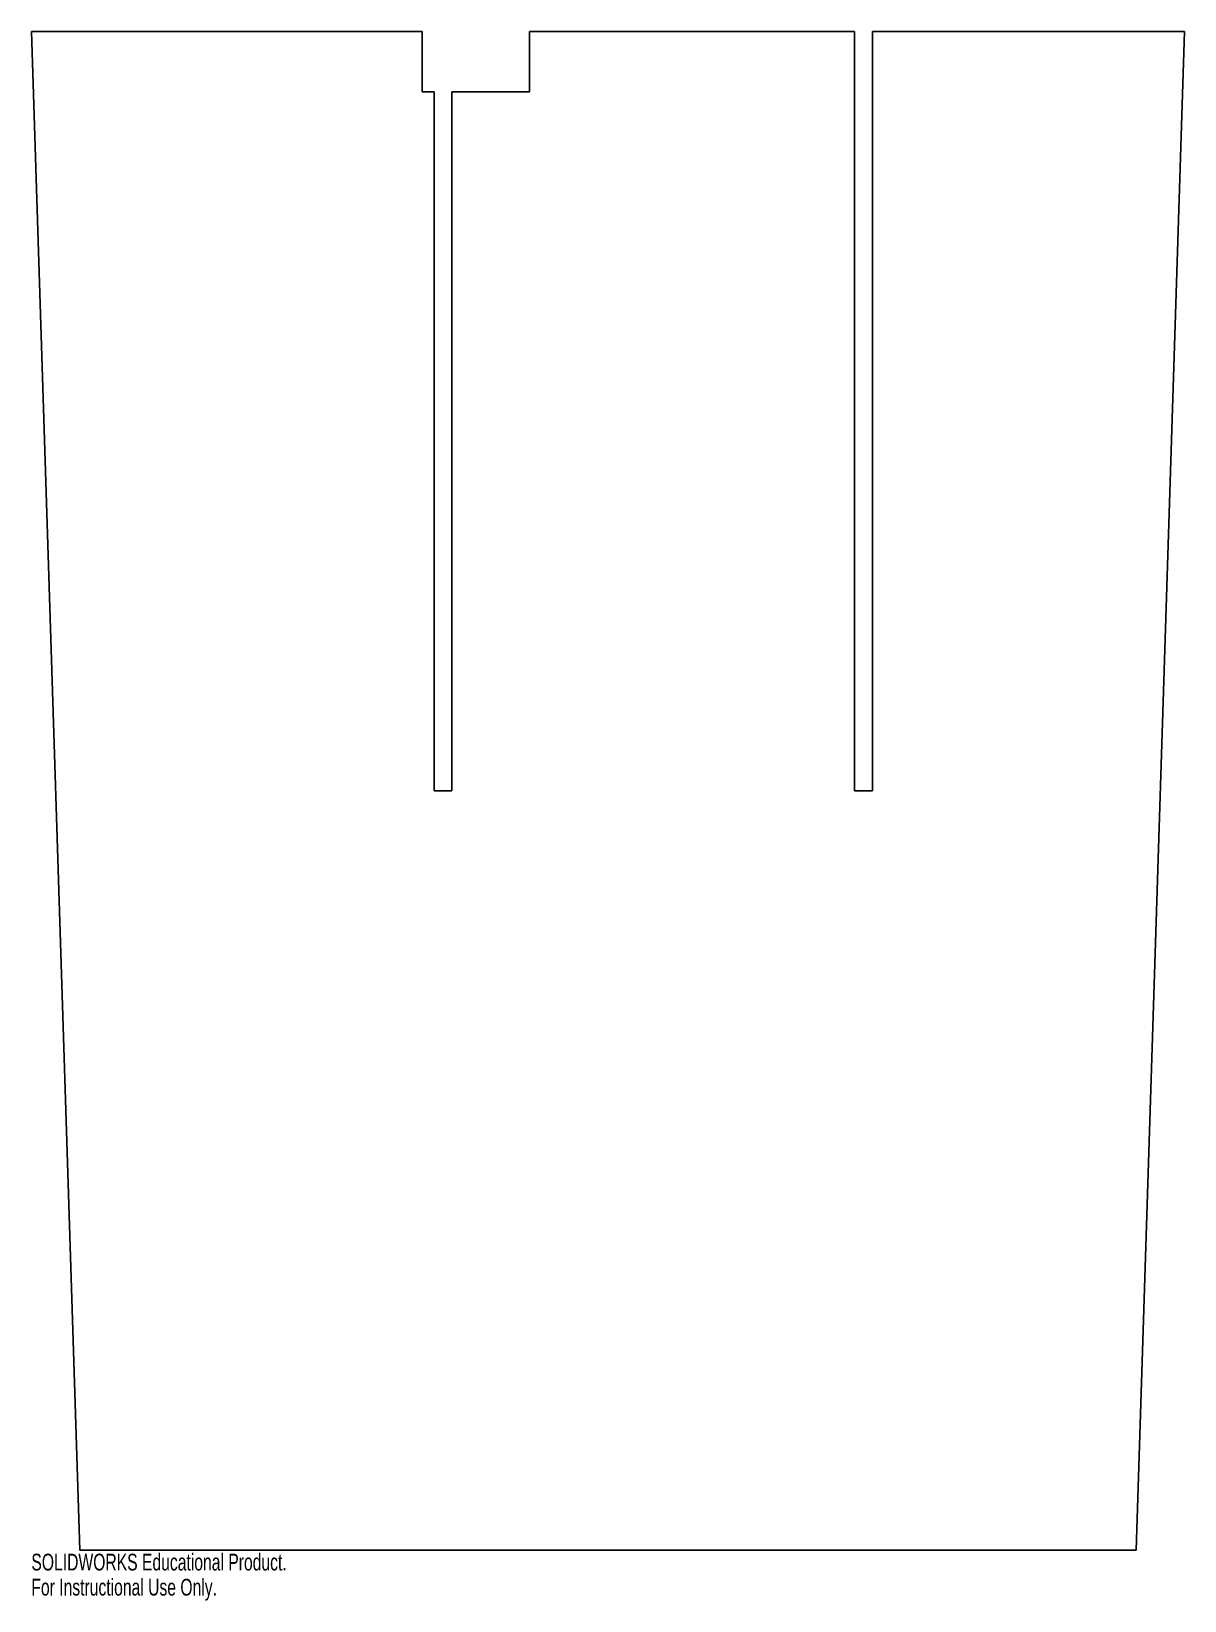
# Model space of a CAD drawing. Header units: inches. Extents: x 7.8 to 20.9, y 0.2 to 18.1.
import ezdxf

# ---------------------------------------------------------------- set-up
doc = ezdxf.new("R2010")
doc.units = ezdxf.units.IN
doc.header["$MEASUREMENT"] = 0
doc.styles.add('SLDTEXTSTYLE0', font='TXT', dxfattribs={"width": 0.7})

msp = doc.modelspace()

# ---------------------------------------------------------------- linework, layer by layer
at = {"color": 7, "linetype": 'Continuous', "lineweight": 25}
for p, q in [((7.818, 18.057), (12.257, 18.057)), ((7.818, 18.057), (8.37, 0.807)), ((12.257, 18.057), (12.257, 17.369)), ((13.476, 18.057), (17.171, 18.057)), ((13.476, 18.057), (13.476, 17.369)), ((17.171, 18.057), (17.171, 9.432)), ((17.374, 18.057), (20.921, 18.057)), ((17.374, 18.057), (17.374, 9.432)), ((20.921, 18.057), (20.37, 0.807)), ((12.393, 17.369), (12.257, 17.369)), ((12.393, 17.369), (12.393, 9.432)), ((13.476, 17.369), (12.596, 17.369)), ((12.596, 17.369), (12.596, 9.432)), ((12.393, 9.432), (12.596, 9.432)), ((17.171, 9.432), (17.374, 9.432)), ((8.37, 0.807), (20.37, 0.807))]:
    msp.add_line(p, q, dxfattribs=at)

# ---------------------------------------------------------------- texts
at = {"color": 7, "linetype": 'Continuous', "char_height": 0.1903, "attachment_point": 1, "style": 'SLDTEXTSTYLE0'}
for s, insert in [('SOLIDWORKS Educational Product.', (7.818, 0.766)), ('For Instructional Use Only.', (7.818, 0.481))]:
    msp.add_mtext(s, dxfattribs=dict(at, insert=insert))

doc.saveas('drawing.dxf')
